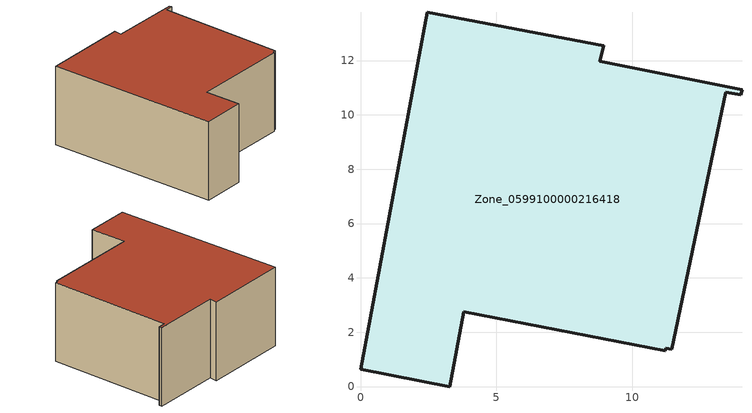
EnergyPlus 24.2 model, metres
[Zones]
Zone_0599100000216418
 floor ground (C_G): 14,10.74 13.43,10.83 11.45,1.37 11.23,1.41 11.21,1.32 3.8,2.75 3.28,0 0,0.63 2.46,13.77 8.95,12.54 8.8,11.98 14.04,10.93 z0
 wall outside (C_F): 13.43,10.83 14,10.74 14.04,10.93 8.8,11.98 8.95,12.54 2.46,13.77 0,0.63 3.28,0 3.8,2.75 11.21,1.32 11.23,1.41 11.45,1.37 13.43,10.83 z0:6.1
 roof outside (C_R): 14.04,10.93 8.8,11.98 8.95,12.54 2.46,13.77 0,0.63 3.28,0 3.8,2.75 11.21,1.32 11.23,1.41 11.45,1.37 13.43,10.83 14,10.74 z6.1
[BUILDING]
Pand.0599100000216418: North Axis=0; Terrain=City; Loads Convergence Tolerance Value=0.04; Temperature Convergence Tolerance Value=0.4; Solar Distribution=FullExterior; Maximum Number of Warmup Days=25; Minimum Number of Warmup Days=1
[Site:Location]
Rotterdam.The.Hague.AP_ZH_NLD Design_Conditions: Latitude=51.96; Longitude=4.45; Time Zone=1; Elevation=-4.5
[SITE:GROUNDTEMPERATURE:BUILDINGSURFACE]
18, 18, 18, 18, 18, 18, 18, 18, 18, 18, 18, 18
[MATERIAL] Thermal Absorptance=0.9; Solar Absorptance=0.7; Visible Absorptance=0.7
Name | Roughness | Thickness | Conductivity | Density | Specific Heat
G.D.1965 | MediumSmooth | 0.15 | 1 | 540 | 1210
F.D.1965 | Rough | 0.3 | 0.857143 | 1920 | 840
R.D.1965 | MediumRough | 0.2 | 0.08 | 1500 | 1000
[CONSTRUCTION]
C_G: G.D.1965
C_F: F.D.1965
C_R: R.D.1965
[ZONE]
Zone_0599100000216418: Type=1; Multiplier=1; Ceiling Height=Autocalculate; Volume=Autocalculate; Floor Area=autocalculate; Part of Total Floor Area=Yes
[ZONEINFILTRATION:DESIGNFLOWRATE]
Infil_Zone_0599100000216418: Zone or ZoneList or Space or SpaceList=Zone_0599100000216418; Schedule=AlwaysOn; Design Flow Rate Calculation Method=Flow/Area; Flow Rate per Floor Area=0.0042; Constant Term Coefficient=1; Temperature Term Coefficient=0; Velocity Term Coefficient=0; Velocity Squared Term Coefficient=0
[HVACTEMPLATE:ZONE:IDEALLOADSAIRSYSTEM]
Zone_0599100000216418: Maximum Heating Supply Air Temperature=50; Minimum Cooling Supply Air Temperature=13; Maximum Heating Supply Air Humidity Ratio=0.0156; Minimum Cooling Supply Air Humidity Ratio=0.0077; Heating Limit=NoLimit; Cooling Limit=NoLimit; Dehumidification Control Type=ConstantSensibleHeatRatio; Cooling Sensible Heat Ratio=0.7; Dehumidification Setpoint=60; Humidification Control Type=None; Humidification Setpoint=30; Outdoor Air Method=None; Outdoor Air Flow Rate per Person=0.00944; Outdoor Air Flow Rate per Zone Floor Area=0; Outdoor Air Flow Rate per Zone=0; Demand Controlled Ventilation Type=None; Outdoor Air Economizer Type=NoEconomizer; Heat Recovery Type=None; Sensible Heat Recovery Effectiveness=0.7; Latent Heat Recovery Effectiveness=0.65
[ZONECONTROL:THERMOSTAT]
ThermostatControl_Zone_0599100000216418: Zone or ZoneList=Zone_0599100000216418; Control Type Schedule=DualSetpointControlType; Control 1=Thermostat_Zone_0599100000216418; Temperature Difference Between Cutout And Setpoint=0
[THERMOSTATSETPOINT:DUALSETPOINT]
Thermostat_Zone_0599100000216418: Heating Setpoint Temperature Schedule=HeatingSetpoint_Zone_0599100000216418; Cooling Setpoint Temperature Schedule=CoolingSetpoint_Zone_0599100000216418
[SCHEDULE:COMPACT]
HeatingSetpoint_Zone_0599100000216418: Through: 12/31, For: AllDays, Until: 24:00, 21
CoolingSetpoint_Zone_0599100000216418: Through: 12/31, For: AllDays, Until: 24:00, 24
DualSetpointControlType: Through: 12/31, For: AllDays, Until: 24:00, 4
AlwaysOn: Through: 12/31, For: AllDays, Until: 24:00, 1
